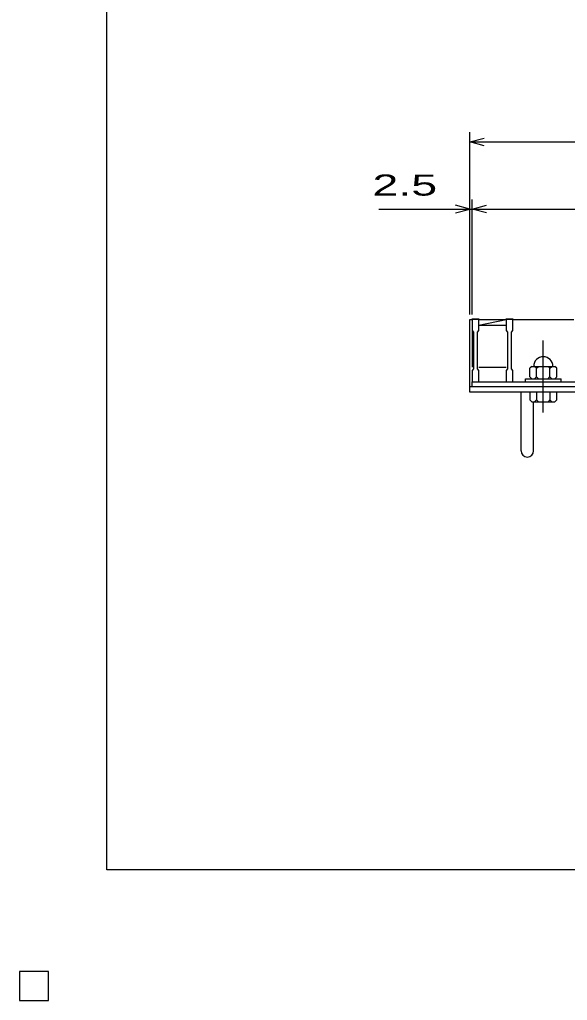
# Model space of a CAD drawing. Units: millimetres, scale not verified. Extents: x -1820 to 1731, y -1282 to 1054.
# Drawn here: x -1820 to -1249, y -1282 to -260 of the extents above; entities that cross this region are included whole.
import ezdxf
from ezdxf.enums import TextEntityAlignment as Align

# ---------------------------------------------------------------- set-up
doc = ezdxf.new("R2010")
doc.units = ezdxf.units.MM
doc.header["$LTSCALE"] = 10
doc.linetypes.add('CHAIN', pattern=[18.5, 12, -1.5, 3.5, -1.5])
for name, color, linetype, lineweight in [('0_2', 150, 'Continuous', 25), ('16', 3, 'Continuous', 25), ('19', 6, 'Continuous', 25), ('22', 4, 'Continuous', 25)]:
    doc.layers.add(name, color=color, linetype=linetype, lineweight=lineweight)
doc.styles.add('ベクトル', font='')
doc.styles.get('ベクトル').set_extended_font_data('ベクトル')

msp = doc.modelspace()

# ---------------------------------------------------------------- linework, layer by layer
at = {"layer": '0_2'}
for p, q in [((-1729, -1146.5), (-1729, 1053.5)), ((1731, -1146.5), (-1729, -1146.5))]:
    msp.add_line(p, q, dxfattribs=at)
at = {"layer": '16'}
for p, q in [((-1348, -572.5), (-1348, -571.8)), ((-1348, -571.8), (-1341, -571.8)), ((-1348, -572.5), (-1348, -584)), ((-1341, -572.5), (-1348, -572.5)), ((-1348, -572.5), (-1348, -622.5)), ((-1341, -571.8), (-1341, -572.5)), ((-1341, -584), (-1341, -572.5)), ((-1341, -572.5), (-1312.7, -572.5)), ((-1341, -578.5), (-1312.7, -572.5)), ((-1312.7, -572.5), (-1312.7, -571.8)), ((-1312.7, -571.8), (-1305.7, -571.8)), ((-1312.7, -572.5), (-1312.7, -584)), ((-1305.7, -572.5), (-1312.7, -572.5)), ((-1305.7, -571.8), (-1305.7, -572.5)), ((-1305.7, -584), (-1305.7, -572.5)), ((-1305.7, -572.5), (-1242.1, -572.5)), ((-1341, -578.5), (-1312.7, -578.5)), ((-1348, -584), (-1346.5, -586)), ((-1346.5, -586), (-1346.5, -624)), ((-1342.5, -586), (-1341, -584)), ((-1342.5, -624), (-1342.5, -586)), ((-1312.7, -584), (-1311.2, -586)), ((-1311.2, -586), (-1311.2, -624)), ((-1307.2, -586), (-1305.7, -584)), ((-1307.2, -624), (-1307.2, -586)), ((-1341, -622.5), (-1312.7, -622.5)), ((-1285.9, -621.5), (-1287.9, -623.5)), ((-1287.9, -632.5), (-1287.9, -623.5)), ((-1285.9, -621.5), (-1261.9, -621.5)), ((-1280.9, -623.5), (-1282.9, -621.5)), ((-1280.9, -623.5), (-1278.9, -621.5)), ((-1280.9, -632.5), (-1280.9, -623.5)), ((-1266.9, -623.5), (-1268.9, -621.5)), ((-1266.9, -623.5), (-1264.9, -621.5)), ((-1266.9, -632.5), (-1266.9, -623.5)), ((-1259.9, -623.5), (-1261.9, -621.5)), ((-1259.9, -632.5), (-1259.9, -623.5)), ((-1346.5, -624), (-1348, -626)), ((-1348, -626), (-1348, -637.5)), ((-1341, -626), (-1342.5, -624)), ((-1341, -637.5), (-1341, -626)), ((-1311.2, -624), (-1312.7, -626)), ((-1312.7, -626), (-1312.7, -637.5)), ((-1305.7, -626), (-1307.2, -624)), ((-1305.7, -637.5), (-1305.7, -626)), ((-1287.9, -632.5), (-1285.9, -634.5)), ((-1282.9, -634.5), (-1280.9, -632.5)), ((-1280.9, -632.5), (-1278.9, -634.5)), ((-1268.9, -634.5), (-1266.9, -632.5)), ((-1266.9, -632.5), (-1264.9, -634.5)), ((-1261.9, -634.5), (-1259.9, -632.5)), ((-1348, -637.5), (-1341, -637.5)), ((-1348, -637.5), (-353, -637.5)), ((-1348, -642.5), (-1348, -637.5)), ((-1348, -642.5), (-353, -642.5)), ((-1312.7, -637.5), (-1305.7, -637.5)), ((-1305.7, -637.5), (-1242.1, -637.5)), ((-1292.4, -637.5), (-1292.4, -634.5)), ((-1292.4, -634.5), (-1255.4, -634.5)), ((-1292.4, -637.5), (-1255.4, -637.5)), ((-1255.4, -637.5), (-1255.4, -634.5)), ((-1790, -1252.5), (-1820, -1252.5)), ((-1820, -1252.5), (-1820, -1282.5)), ((-1790, -1252.5), (-1820, -1252.5)), ((-1820, -1252.5), (-1820, -1282.5)), ((-1790, -1252.5), (-1820, -1252.5)), ((-1820, -1252.5), (-1820, -1282.5)), ((-1790, -1252.5), (-1820, -1252.5)), ((-1820, -1252.5), (-1820, -1282.5)), ((-1790, -1252.5), (-1820, -1252.5)), ((-1820, -1252.5), (-1820, -1282.5)), ((-1790, -1282.5), (-1790, -1252.5)), ((-1790, -1282.5), (-1790, -1252.5)), ((-1790, -1282.5), (-1790, -1252.5)), ((-1790, -1282.5), (-1790, -1252.5)), ((-1790, -1282.5), (-1790, -1252.5)), ((-1820, -1282.5), (-1790, -1282.5)), ((-1820, -1282.5), (-1790, -1282.5)), ((-1820, -1282.5), (-1790, -1282.5)), ((-1820, -1282.5), (-1790, -1282.5)), ((-1820, -1282.5), (-1790, -1282.5))]:
    msp.add_line(p, q, dxfattribs=at)
at = {"layer": '16', "linetype": 'CHAIN'}
msp.add_line((-1273.9, -669.5), (-1273.9, -594.5), dxfattribs=at)
at = {"layer": '16'}
msp.add_arc((-1273.9, -621.5), 10, 0, 180, dxfattribs=at)
at = {"layer": '19'}
for p, q in [((-1350.5, -642.5), (-1350.5, -572.5)), ((-1350.5, -572.5), (-1348, -572.5)), ((-1350.5, -642.5), (-350.5, -642.5)), ((-1350.5, -648.5), (-1350.5, -642.5)), ((-350.5, -648.5), (-1350.5, -648.5)), ((-1297, -709.61), (-1297, -648.5)), ((-1287.9, -648.5), (-1287.9, -656.5)), ((-1259.9, -648.5), (-1287.9, -648.5)), ((-1280.9, -648.5), (-1280.9, -656.5)), ((-1266.9, -648.5), (-1266.9, -656.5)), ((-1259.9, -656.5), (-1259.9, -648.5)), ((-1287.9, -656.5), (-1285.9, -658.5)), ((-1285.9, -658.5), (-1261.9, -658.5)), ((-1284, -709.61), (-1284, -658.5)), ((-1280.9, -656.5), (-1282.9, -658.5)), ((-1278.9, -658.5), (-1280.9, -656.5)), ((-1266.9, -656.5), (-1268.9, -658.5)), ((-1264.9, -658.5), (-1266.9, -656.5)), ((-1261.9, -658.5), (-1259.9, -656.5))]:
    msp.add_line(p, q, dxfattribs=at)
msp.add_arc((-1290.5, -709.61), 6.5, 180, 0, dxfattribs=at)
at = {"layer": '22'}
for p, q in [((-1350.5, -567.5), (-1350.5, -377.5)), ((-1350.5, -387.5), (-1335.5, -383.5)), ((-1335.5, -391.5), (-1350.5, -387.5)), ((-1350.5, -387.5), (-350.5, -387.5)), ((-1350.5, -567.5), (-1350.5, -447.5)), ((-1348, -567.5), (-1348, -447.5)), ((-1445.5, -457.5), (-1350.5, -457.5)), ((-1350.5, -457.5), (-1365.5, -453.5)), ((-1365.5, -461.5), (-1350.5, -457.5)), ((-1350.5, -457.5), (-1348, -457.5)), ((-1348, -457.5), (-1333, -453.5)), ((-1333, -461.5), (-1348, -457.5)), ((-1348, -457.5), (-353, -457.5))]:
    msp.add_line(p, q, dxfattribs=at)
at = {"layer": '22', "color": 2}
for p, q in [((-1790, -1252.5), (-1820, -1252.5)), ((-1820, -1252.5), (-1820, -1282.5)), ((-1790, -1252.5), (-1820, -1252.5)), ((-1820, -1252.5), (-1820, -1282.5)), ((-1790, -1252.5), (-1820, -1252.5)), ((-1820, -1252.5), (-1820, -1282.5)), ((-1790, -1282.5), (-1790, -1252.5)), ((-1790, -1282.5), (-1790, -1252.5)), ((-1790, -1282.5), (-1790, -1252.5)), ((-1820, -1282.5), (-1790, -1282.5)), ((-1820, -1282.5), (-1790, -1282.5)), ((-1820, -1282.5), (-1790, -1282.5))]:
    msp.add_line(p, q, dxfattribs=at)

# ---------------------------------------------------------------- texts
at = {"layer": '22', "color": 2, "style": 'ベクトル', "width": 1.65}
msp.add_text(' 2.5 ', height=21.99, dxfattribs=at).set_placement((-1465.5, -432.5), align=Align.MIDDLE_LEFT)

doc.saveas('drawing.dxf')
